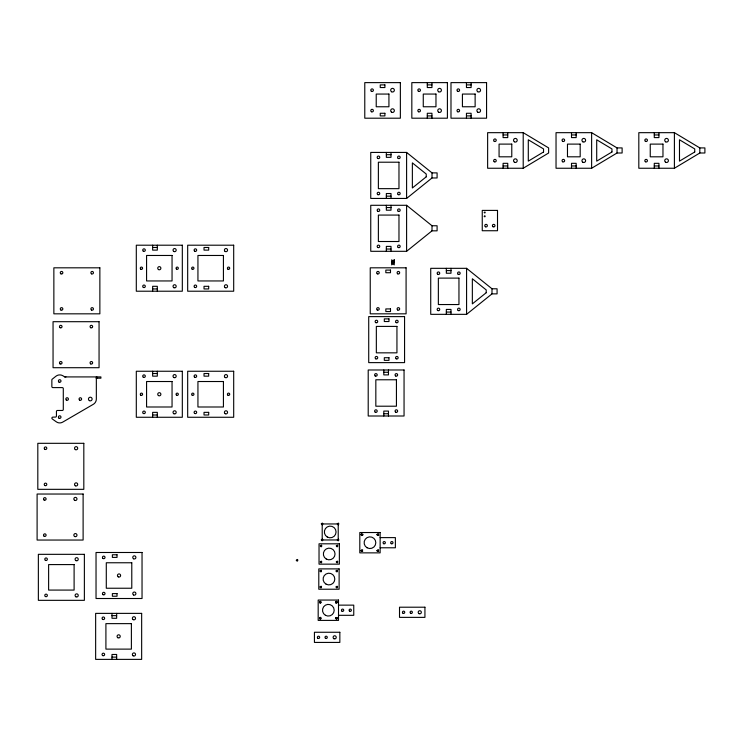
<?xml version="1.0" encoding="UTF-8"?>
<svg xmlns="http://www.w3.org/2000/svg" width="742" height="742" viewBox="0 0 742 742"><rect width="100%" height="100%" fill="white"/><g stroke="black" fill="none" stroke-linecap="round" stroke-linejoin="round"><path stroke-width="1.11" d="M337.239 602.281L336.831 601.474L337.239 602.216M337.239 618.309C336.441 620.906 337.165 616.073 337.239 618.234M406.597 198.439L432.011 177.969L437.094 177.969L437.094 172.886L432.011 172.886L406.597 152.425L370.75 152.425L370.75 198.439L406.597 198.439L406.597 152.425M406.597 251.306L432.011 230.836L437.094 230.836L437.094 225.754L432.011 225.754L406.597 205.293L370.75 205.293L370.75 251.306L406.597 251.306L406.597 205.293M466.579 314.339L491.992 293.869L497.075 293.869L497.075 288.786L491.992 288.786L466.579 268.326L430.731 268.326L430.731 314.339L466.579 314.339L466.579 268.326M523.212 168.249L548.626 153L548.626 147.918L523.212 132.67L487.633 132.67L487.633 168.249L523.212 168.249L523.212 132.67M591.624 168.249L617.038 153L622.121 153L622.121 147.918L617.038 147.918L591.624 132.67L556.036 132.67L556.036 168.249L591.624 168.249L591.624 132.67M674.404 168.249L699.817 153L704.9 153L704.9 147.918L699.817 147.918L674.404 132.67L638.816 132.67L638.816 168.249L674.404 168.249L674.404 132.67M427.29 84.885L431.946 84.903M466.449 84.903L471.105 84.903M427.29 115.91L431.946 115.91M466.449 115.91L471.105 115.91M503.095 134.951L507.751 134.951M571.498 134.951L576.163 134.951M654.277 134.951L658.942 134.951M386.341 154.698L391.006 154.698M503.095 165.958L507.751 165.958M571.498 165.958L576.163 165.958M654.277 165.958L658.942 165.958M386.341 196.166L391.006 196.166M386.341 207.565L391.006 207.565M152.648 247.476L157.313 247.476M386.341 249.034L391.006 249.034M446.332 270.598L450.988 270.598M152.648 288.944L157.313 288.944M446.332 312.067L450.988 312.067M383.8 372.261L388.465 372.261M152.648 373.523L157.313 373.523M64.443 376.917L100.903 376.917L100.912 378.188L96.154 378.188M383.8 413.73L388.465 413.73M152.648 414.991L157.313 414.991M380.136 537.616L395.384 537.616L395.384 547.782L380.136 547.782M338.51 605.138L353.758 605.138L353.758 615.313L338.51 615.313M111.986 615.647L116.652 615.647M111.986 657.115L116.652 657.115M699.817 147.918L699.817 153M658.942 132.67L658.942 137.595L654.277 137.595L654.277 132.67M658.942 168.249L658.942 163.323L654.277 163.323L654.277 168.249M617.038 147.918L617.038 153M576.163 132.67L576.163 137.595L571.498 137.595L571.498 132.67M576.163 168.249L576.163 163.323L571.498 163.323L571.498 168.249M507.751 132.67L507.751 137.595L503.095 137.595L503.095 132.67M507.751 168.249L507.751 163.323L503.095 163.323L503.095 168.249M491.992 288.786L491.992 293.869M471.105 82.622L471.105 87.547L466.449 87.547L466.449 82.622M471.105 118.201L471.105 113.276L466.449 113.276L466.449 118.201M450.988 268.326L450.988 273.232L446.332 273.232L446.332 268.326M450.988 314.339L450.988 309.423L446.332 309.423L446.332 314.339M432.011 172.886L432.011 177.969M432.011 225.754L432.011 230.836M431.946 82.622L431.946 87.547L427.29 87.547L427.29 82.622M431.946 118.201L431.946 113.276L427.29 113.276L427.29 118.201M391.006 152.425L391.006 157.332L386.341 157.332L386.341 152.425M391.006 198.439L391.006 193.532L386.341 193.532L386.341 198.439M391.006 205.293L391.006 210.199L386.341 210.199L386.341 205.293M391.006 251.306L391.006 246.39L386.341 246.39L386.341 251.306M388.465 369.989L388.465 374.895L383.8 374.895L383.8 369.989M388.465 416.002L388.465 411.087L383.8 411.087L383.8 416.002M157.313 245.203L157.313 250.119L152.648 250.119L152.648 245.203M157.313 291.216L157.313 286.31L152.648 286.31L152.648 291.216M157.313 371.25L157.313 376.157L152.648 376.157L152.648 371.25M157.313 417.264L157.313 412.357L152.648 412.357L152.648 417.264M116.652 613.374L116.652 618.281L111.986 618.281L111.986 613.374M116.652 659.378L116.652 654.472L111.986 654.472L111.986 659.378M96.85 376.917L96.85 378.188M96.339 376.917L96.339 399.038A6.103 6.103 0 0 1 93.306 404.316L62.68 422.142A5.843 5.843 0 0 1 56.355 421.855L52.292 418.97A1.02 1.02 0 0 1 52.877 417.125L55.418 417.087A1.02 1.02 0 0 0 56.438 416.067L56.438 411.495A1.02 1.02 0 0 1 57.449 410.474L62.282 410.474A1.02 1.02 0 0 0 63.293 409.463L63.293 388.623A1.02 1.02 0 0 0 62.282 387.602L52.877 387.602A1.02 1.02 0 0 1 51.857 386.582L51.857 379.969A1.02 1.02 0 0 1 52.246 379.171L55.938 376.222A6.103 6.103 0 0 1 62.847 375.749L63.868 376.352A4.062 4.062 0 0 0 65.936 376.917M296.318 560.256C297.802 563.373 298.757 557.511 296.327 560.191M320.303 545.908C321.889 549.034 322.64 543.023 320.303 545.908M321.323 523.889C323.02 527.005 323.475 521.005 321.323 523.889M320.303 561.926C322.028 565.033 322.39 559.041 320.303 561.926M320.062 570.988C321.75 574.104 322.26 568.084 320.062 570.988M321.323 539.907C322.993 543.033 323.512 536.985 321.323 539.907M319.45 602.152C320.006 604.6 322.853 600.723 320.145 603.088C317.604 600.788 323.67 601.094 319.45 602.142M320.062 587.005C321.666 590.103 322.371 584.186 320.071 586.941M319.45 618.169C320.099 620.507 322.872 616.843 320.015 619.06C317.882 616.685 323.558 617.177 319.45 618.151M336.321 545.908C337.842 549.043 338.686 543.088 336.321 545.908M337.332 523.889C338.909 527.015 339.641 521.088 337.332 523.889M336.321 561.926C338.083 565.014 338.417 558.995 336.321 561.926M336.07 570.988C337.601 574.122 338.463 568.159 336.07 570.988M337.332 539.907C338.881 543.033 339.688 537.078 337.332 539.907M335.467 602.152C335.542 603.886 338.556 602.439 335.922 603.005C334.41 601.502 338.167 600.482 335.467 602.142M336.07 587.005C337.508 590.122 338.584 584.26 336.08 586.941M335.467 618.169L336.516 619.106L335.467 618.105L336.757 617.446L335.467 618.151M361.076 534.63C362.05 537.607 363.534 532.283 362.652 535.251C358.924 535.965 364.229 531.838 361.085 534.565M361.076 550.638C362.077 552.382 364.174 550.462 361.215 551.195C360.427 548.83 365.129 550.1 361.085 550.545M377.084 534.63C377.919 536.633 380.423 533.832 377.409 535.381C375.953 533.016 381.119 533.73 377.084 534.63M377.084 550.638C378.114 552.336 380.173 550.49 377.233 551.195C376.491 548.885 381.073 549.961 377.084 550.638M484.285 212.481C485.194 214.29 485.602 210.811 484.285 212.481M484.285 216.293C485.194 218.102 485.602 214.624 484.285 216.293M394.225 259.811L391.683 262.353L394.225 264.894L394.225 259.811M394.225 262.353L391.683 264.894L391.683 259.811L394.225 262.353M426.242 176.819L412.367 187.986L412.367 162.878L426.242 174.045L426.242 176.819M486.223 292.719L472.348 303.886L472.348 278.769L486.223 289.946L486.223 292.719M543.543 151.98L528.295 161.135L528.295 139.784L543.543 148.929L543.543 151.98M611.955 151.98L596.707 161.135L596.707 139.784L611.955 148.929L611.955 151.98M694.735 151.98L679.486 161.135L679.486 139.784L694.735 148.929L694.735 151.98M400.365 82.622L364.776 82.622L364.776 118.201L400.365 118.201L400.365 82.622M447.407 82.622L411.829 82.622L411.829 118.201L447.407 118.201L447.407 82.622M486.567 82.622L450.988 82.622L450.988 118.201L486.567 118.201L486.567 82.622M384.903 84.903L380.247 84.903L380.247 87.547L384.903 87.547L384.903 84.903M388.929 94.058L376.222 94.058L376.222 106.765L388.929 106.765L388.929 94.058M435.971 94.058L423.265 94.058L423.265 106.765L435.971 106.765L435.971 94.058M475.13 94.058L462.424 94.058L462.424 106.765L475.13 106.765L475.13 94.058M384.903 113.276L380.247 113.276L380.247 115.91L384.903 115.91L384.903 113.276M511.776 144.106L499.069 144.106L499.069 156.812L511.776 156.812L511.776 144.106M580.188 144.106L567.472 144.106L567.472 156.812L580.188 156.812L580.188 144.106M662.968 144.106L650.252 144.106L650.252 156.812L662.968 156.812L662.968 144.106M398.973 162.21L378.374 162.21L378.374 188.654L398.973 188.654L398.973 162.21M497.511 210.403L482.254 210.403L482.254 230.734L497.511 230.734L497.511 210.403M398.973 215.078L378.374 215.078L378.374 241.512L398.973 241.512L398.973 215.078M182.319 245.203L136.305 245.203L136.305 291.216L182.319 291.216L182.319 245.203M233.693 245.203L187.68 245.203L187.68 291.216L233.693 291.216L233.693 245.203M208.688 247.476L204.022 247.476L204.022 250.119L208.688 250.119L208.688 247.476M172.051 255.471L146.573 255.471L146.573 280.949L172.051 280.949L172.051 255.471M223.425 255.471L197.938 255.471L197.938 280.949L223.425 280.949L223.425 255.471M99.864 267.816L53.86 267.816L53.86 313.829L99.864 313.829L99.864 267.816M406.087 267.816L370.239 267.816L370.239 313.829L406.087 313.829L406.087 267.816M390.496 270.088L385.84 270.088L385.84 272.722L390.496 272.722L390.496 270.088M458.955 278.111L438.355 278.111L438.355 304.545L458.955 304.545L458.955 278.111M208.688 286.31L204.022 286.31L204.022 288.944L208.688 288.944L208.688 286.31M390.496 308.913L385.84 308.913L385.84 311.557L390.496 311.557L390.496 308.913M404.566 316.611L368.718 316.611L368.718 362.625L404.566 362.625L404.566 316.611M388.975 318.884L384.31 318.884L384.31 321.527L388.975 321.527L388.975 318.884M99.057 321.694L53.053 321.694L53.053 367.707L99.057 367.707L99.057 321.694M396.942 326.406L376.342 326.406L376.342 352.84L396.942 352.84L396.942 326.406M388.975 357.718L384.31 357.718L384.31 360.352L388.975 360.352L388.975 357.718M404.056 369.989L368.208 369.989L368.208 416.002L404.056 416.002L404.056 369.989M182.319 371.25L136.305 371.25L136.305 417.264L182.319 417.264L182.319 371.25M233.693 371.25L187.68 371.25L187.68 417.264L233.693 417.264L233.693 371.25M208.688 373.523L204.022 373.523L204.022 376.157L208.688 376.157L208.688 373.523M396.432 379.774L375.832 379.774L375.832 406.208L396.432 406.208L396.432 379.774M172.051 381.518L146.573 381.518L146.573 406.996L172.051 406.996L172.051 381.518M223.425 381.518L197.938 381.518L197.938 406.996L223.425 406.996L223.425 381.518M208.688 412.357L204.022 412.357L204.022 414.991L208.688 414.991L208.688 412.357M83.818 443.317L37.814 443.317L37.814 489.33L83.818 489.33L83.818 443.317M83.113 494.033L37.1 494.033L37.1 540.046L83.113 540.046L83.113 494.033M338.222 523.954L322.204 523.954L322.204 539.963L338.222 539.963L338.222 523.954M380.136 532.533L359.805 532.533L359.805 552.864L380.136 552.864L380.136 532.533M339.363 543.812L319.032 543.812L319.032 564.152L339.363 564.152L339.363 543.812M142.037 552.493L96.033 552.493L96.033 598.506L142.037 598.506L142.037 552.493M84.375 554.33L38.361 554.33L38.361 600.334L84.375 600.334L84.375 554.33M117.032 554.766L112.376 554.766L112.376 557.4L117.032 557.4L117.032 554.766M131.779 562.761L106.291 562.761L106.291 588.239L131.779 588.239L131.779 562.761M74.107 564.588L48.62 564.588L48.62 590.076L74.107 590.076L74.107 564.588M339.122 568.891L318.791 568.891L318.791 589.222L339.122 589.222L339.122 568.891M117.032 593.6L112.376 593.6L112.376 596.234L117.032 596.234L117.032 593.6M338.51 600.055L318.179 600.055L318.179 620.395L338.51 620.395L338.51 600.055M424.934 607.206L399.511 607.206L399.511 617.372L424.934 617.372L424.934 607.206M141.657 613.374L95.644 613.374L95.644 659.378L141.657 659.378L141.657 613.374M131.39 623.632L105.911 623.632L105.911 649.12L131.39 649.12L131.39 623.632M339.845 632.258L314.432 632.258L314.432 642.424L339.845 642.424L339.845 632.258M665.648 141.824A1.827 1.827 0 0 0 668.394 140.238A1.827 1.827 0 0 0 665.648 138.652A1.827 1.827 0 0 0 665.648 141.824M665.509 162.173A1.827 1.827 0 0 0 668.384 160.838A1.827 1.827 0 0 0 665.787 159.011A1.827 1.827 0 0 0 665.509 162.173M645.382 141.295A1.298 1.298 0 0 0 647.414 140.359A1.298 1.298 0 0 0 645.577 139.06A1.298 1.298 0 0 0 645.382 141.295M645.382 161.737A1.298 1.298 0 0 0 647.414 160.791A1.298 1.298 0 0 0 645.577 159.502A1.298 1.298 0 0 0 645.382 161.737M582.869 141.824A1.827 1.827 0 0 0 585.614 140.238A1.827 1.827 0 0 0 582.869 138.652A1.827 1.827 0 0 0 582.869 141.824M582.869 162.257A1.827 1.827 0 0 0 585.614 160.671A1.827 1.827 0 0 0 582.869 159.094A1.827 1.827 0 0 0 582.869 162.257M562.696 141.36A1.298 1.298 0 0 0 564.643 140.238A1.298 1.298 0 0 0 562.696 139.116A1.298 1.298 0 0 0 562.696 141.36M562.696 161.793A1.298 1.298 0 0 0 564.643 160.671A1.298 1.298 0 0 0 562.696 159.549A1.298 1.298 0 0 0 562.696 161.793M514.345 141.759A1.827 1.827 0 0 0 517.202 140.368A1.827 1.827 0 0 0 514.577 138.596A1.827 1.827 0 0 0 514.345 141.759M514.456 162.257A1.827 1.827 0 0 0 517.202 160.671A1.827 1.827 0 0 0 514.456 159.094A1.827 1.827 0 0 0 514.456 162.257M494.293 141.36A1.298 1.298 0 0 0 496.231 140.238A1.298 1.298 0 0 0 494.293 139.116A1.298 1.298 0 0 0 494.293 141.36M494.209 161.747A1.298 1.298 0 0 0 496.231 160.764A1.298 1.298 0 0 0 494.367 159.511A1.298 1.298 0 0 0 494.209 161.747M477.7 91.711A1.827 1.827 0 0 0 480.547 90.32A1.827 1.827 0 0 0 477.922 88.548A1.827 1.827 0 0 0 477.7 91.711M477.811 112.209A1.827 1.827 0 0 0 480.556 110.623A1.827 1.827 0 0 0 477.811 109.037A1.827 1.827 0 0 0 477.811 112.209M457.564 91.266A1.298 1.298 0 0 0 459.586 90.283A1.298 1.298 0 0 0 457.721 89.021A1.298 1.298 0 0 0 457.564 91.266M457.647 111.745A1.298 1.298 0 0 0 459.586 110.623A1.298 1.298 0 0 0 457.647 109.501A1.298 1.298 0 0 0 457.647 111.745M438.652 91.776A1.827 1.827 0 0 0 441.397 90.19A1.827 1.827 0 0 0 438.652 88.604A1.827 1.827 0 0 0 438.652 91.776M438.652 112.209A1.827 1.827 0 0 0 441.397 110.623A1.827 1.827 0 0 0 438.652 109.037A1.827 1.827 0 0 0 438.652 112.209M418.405 91.266A1.298 1.298 0 0 0 420.426 90.283A1.298 1.298 0 0 0 418.562 89.021A1.298 1.298 0 0 0 418.405 91.266M418.488 111.745A1.298 1.298 0 0 0 420.426 110.623A1.298 1.298 0 0 0 418.488 109.501A1.298 1.298 0 0 0 418.488 111.745M391.609 91.776A1.827 1.827 0 0 0 394.354 90.19A1.827 1.827 0 0 0 391.609 88.604A1.827 1.827 0 0 0 391.609 91.776M391.498 112.144A1.827 1.827 0 0 0 394.345 110.753A1.827 1.827 0 0 0 391.72 108.981A1.827 1.827 0 0 0 391.498 112.144M371.362 91.266A1.298 1.298 0 0 0 373.384 90.283A1.298 1.298 0 0 0 371.519 89.021A1.298 1.298 0 0 0 371.362 91.266M371.436 111.745A1.298 1.298 0 0 0 373.384 110.623A1.298 1.298 0 0 0 371.436 109.501A1.298 1.298 0 0 0 371.436 111.745M485.398 226.755A1.289 1.289 0 0 0 487.355 225.689A1.289 1.289 0 0 0 485.453 224.52A1.289 1.289 0 0 0 485.398 226.755M493.022 226.755A1.289 1.289 0 0 0 494.979 225.689A1.289 1.289 0 0 0 493.078 224.52A1.289 1.289 0 0 0 493.022 226.755M437.771 310.527A1.289 1.289 0 0 0 439.728 309.46A1.289 1.289 0 0 0 437.826 308.292A1.289 1.289 0 0 0 437.771 310.527M437.771 274.336A1.289 1.289 0 0 0 439.728 273.269A1.289 1.289 0 0 0 437.826 272.101A1.289 1.289 0 0 0 437.771 274.336M458.204 310.527A1.289 1.289 0 0 0 460.161 309.46A1.289 1.289 0 0 0 458.259 308.292A1.289 1.289 0 0 0 458.204 310.527M458.204 274.336A1.289 1.289 0 0 0 460.161 273.269A1.289 1.289 0 0 0 458.259 272.101A1.289 1.289 0 0 0 458.204 274.336M377.789 194.627A1.289 1.289 0 0 0 379.746 193.56A1.289 1.289 0 0 0 377.845 192.401A1.289 1.289 0 0 0 377.789 194.627M377.789 158.436A1.289 1.289 0 0 0 379.746 157.369A1.289 1.289 0 0 0 377.845 156.2A1.289 1.289 0 0 0 377.789 158.436M398.222 194.627A1.289 1.289 0 0 0 400.179 193.56A1.289 1.289 0 0 0 398.278 192.401A1.289 1.289 0 0 0 398.222 194.627M398.222 158.436A1.289 1.289 0 0 0 400.179 157.369A1.289 1.289 0 0 0 398.278 156.2A1.289 1.289 0 0 0 398.222 158.436M377.789 247.494A1.289 1.289 0 0 0 379.746 246.427A1.289 1.289 0 0 0 377.845 245.259A1.289 1.289 0 0 0 377.789 247.494M377.789 211.303A1.289 1.289 0 0 0 379.746 210.236A1.289 1.289 0 0 0 377.845 209.068A1.289 1.289 0 0 0 377.789 211.303M398.222 247.494A1.289 1.289 0 0 0 400.179 246.427A1.289 1.289 0 0 0 398.278 245.259A1.289 1.289 0 0 0 398.222 247.494M398.222 211.303A1.289 1.289 0 0 0 400.179 210.236A1.289 1.289 0 0 0 398.278 209.068A1.289 1.289 0 0 0 398.222 211.303M375.248 412.19A1.289 1.289 0 0 0 377.205 411.124A1.289 1.289 0 0 0 375.304 409.955A1.289 1.289 0 0 0 375.248 412.19M375.248 375.999A1.289 1.289 0 0 0 377.205 374.933A1.289 1.289 0 0 0 375.304 373.764A1.289 1.289 0 0 0 375.248 375.999M395.681 412.19A1.289 1.289 0 0 0 397.638 411.124A1.289 1.289 0 0 0 395.736 409.955A1.289 1.289 0 0 0 395.681 412.19M395.681 375.999A1.289 1.289 0 0 0 397.638 374.933A1.289 1.289 0 0 0 395.736 373.764A1.289 1.289 0 0 0 395.681 375.999M375.749 358.813A1.289 1.289 0 0 0 377.715 357.746A1.289 1.289 0 0 0 375.804 356.587A1.289 1.289 0 0 0 375.749 358.813M375.749 322.622A1.289 1.289 0 0 0 377.715 321.555A1.289 1.289 0 0 0 375.804 320.396A1.289 1.289 0 0 0 375.749 322.622M396.191 358.813A1.289 1.289 0 0 0 398.148 357.746A1.289 1.289 0 0 0 396.247 356.587A1.289 1.289 0 0 0 396.191 358.813M396.191 322.622A1.289 1.289 0 0 0 398.148 321.555A1.289 1.289 0 0 0 396.247 320.396A1.289 1.289 0 0 0 396.191 322.622M377.279 310.017A1.289 1.289 0 0 0 379.236 308.95A1.289 1.289 0 0 0 377.335 307.791A1.289 1.289 0 0 0 377.279 310.017M377.279 273.826A1.289 1.289 0 0 0 379.236 272.759A1.289 1.289 0 0 0 377.335 271.591A1.289 1.289 0 0 0 377.279 273.826M397.712 310.017A1.289 1.289 0 0 0 399.669 308.95A1.289 1.289 0 0 0 397.768 307.791A1.289 1.289 0 0 0 397.712 310.017M397.712 273.826A1.289 1.289 0 0 0 399.669 272.759A1.289 1.289 0 0 0 397.768 271.591A1.289 1.289 0 0 0 397.712 273.826M194.673 377.242A1.289 1.289 0 0 0 196.667 376.231A1.289 1.289 0 0 0 194.803 375.007A1.289 1.289 0 0 0 194.673 377.242M194.673 413.433A1.289 1.289 0 0 0 196.667 412.422A1.289 1.289 0 0 0 194.803 411.207A1.289 1.289 0 0 0 194.673 413.433M225.197 377.53A1.577 1.577 0 0 0 227.562 376.157A1.577 1.577 0 0 0 225.197 374.793A1.577 1.577 0 0 0 225.197 377.53M225.197 413.721A1.577 1.577 0 0 0 227.562 412.357A1.577 1.577 0 0 0 225.197 410.985A1.577 1.577 0 0 0 225.197 413.721M192.234 395.245A1.141 1.141 0 0 0 193.95 394.252A1.141 1.141 0 0 0 192.234 393.269A1.141 1.141 0 0 0 192.234 395.245M227.989 395.245A1.141 1.141 0 0 0 229.705 394.252A1.141 1.141 0 0 0 227.989 393.269A1.141 1.141 0 0 0 227.989 395.245M143.336 377.261A1.289 1.289 0 0 0 145.302 376.194A1.289 1.289 0 0 0 143.391 375.025A1.289 1.289 0 0 0 143.336 377.261M143.336 413.452A1.289 1.289 0 0 0 145.302 412.385A1.289 1.289 0 0 0 143.391 411.226A1.289 1.289 0 0 0 143.336 413.452M173.823 377.53A1.577 1.577 0 0 0 176.188 376.157A1.577 1.577 0 0 0 173.823 374.793A1.577 1.577 0 0 0 173.823 377.53M173.823 413.721A1.577 1.577 0 0 0 176.188 412.357A1.577 1.577 0 0 0 173.823 410.985A1.577 1.577 0 0 0 173.823 413.721M140.869 395.245A1.141 1.141 0 0 0 142.585 394.252A1.141 1.141 0 0 0 140.869 393.269A1.141 1.141 0 0 0 140.869 395.245M176.615 395.245A1.141 1.141 0 0 0 178.33 394.252A1.141 1.141 0 0 0 176.615 393.269A1.141 1.141 0 0 0 176.615 395.245M143.336 251.213A1.289 1.289 0 0 0 145.302 250.147A1.289 1.289 0 0 0 143.391 248.987A1.289 1.289 0 0 0 143.336 251.213M143.336 287.404A1.289 1.289 0 0 0 145.302 286.338A1.289 1.289 0 0 0 143.391 285.178A1.289 1.289 0 0 0 143.336 287.404M173.702 251.399A1.577 1.577 0 0 0 176.179 250.258A1.577 1.577 0 0 0 173.953 248.681A1.577 1.577 0 0 0 173.702 251.399M173.823 287.673A1.577 1.577 0 0 0 176.188 286.31A1.577 1.577 0 0 0 173.823 284.947A1.577 1.577 0 0 0 173.823 287.673M194.673 251.195A1.289 1.289 0 0 0 196.667 250.184A1.289 1.289 0 0 0 194.803 248.969A1.289 1.289 0 0 0 194.673 251.195M194.673 287.386A1.289 1.289 0 0 0 196.667 286.375A1.289 1.289 0 0 0 194.803 285.16A1.289 1.289 0 0 0 194.673 287.386M225.076 251.399A1.577 1.577 0 0 0 227.553 250.258A1.577 1.577 0 0 0 225.318 248.681A1.577 1.577 0 0 0 225.076 251.399M225.197 287.673A1.577 1.577 0 0 0 227.562 286.31A1.577 1.577 0 0 0 225.197 284.947A1.577 1.577 0 0 0 225.197 287.673M158.519 269.578A1.577 1.577 0 0 0 160.884 268.214A1.577 1.577 0 0 0 158.519 266.842A1.577 1.577 0 0 0 158.519 269.578M140.794 269.161A1.141 1.141 0 0 0 142.575 268.289A1.141 1.141 0 0 0 140.934 267.185A1.141 1.141 0 0 0 140.794 269.161M176.54 269.161A1.141 1.141 0 0 0 178.321 268.289A1.141 1.141 0 0 0 176.689 267.185A1.141 1.141 0 0 0 176.54 269.161M192.169 269.161A1.141 1.141 0 0 0 193.95 268.289A1.141 1.141 0 0 0 192.308 267.185A1.141 1.141 0 0 0 192.169 269.161M227.915 269.161A1.141 1.141 0 0 0 229.695 268.289A1.141 1.141 0 0 0 228.054 267.185A1.141 1.141 0 0 0 227.915 269.161M349.649 611.213A1.141 1.141 0 0 0 351.365 610.23A1.141 1.141 0 0 0 349.649 609.238A1.141 1.141 0 0 0 349.649 611.213M418.97 613.653A1.577 1.577 0 0 0 421.335 612.289A1.577 1.577 0 0 0 418.97 610.926A1.577 1.577 0 0 0 418.97 613.653M410.651 613.282A1.141 1.141 0 0 0 412.367 612.289A1.141 1.141 0 0 0 410.651 611.297A1.141 1.141 0 0 0 410.651 613.282M403.027 613.282A1.141 1.141 0 0 0 404.742 612.289A1.141 1.141 0 0 0 403.027 611.297A1.141 1.141 0 0 0 403.027 613.282M317.938 638.333A1.141 1.141 0 0 0 319.654 637.341A1.141 1.141 0 0 0 317.938 636.348A1.141 1.141 0 0 0 317.938 638.333M325.562 638.333A1.141 1.141 0 0 0 327.278 637.341A1.141 1.141 0 0 0 325.562 636.348A1.141 1.141 0 0 0 325.562 638.333M333.891 638.704A1.577 1.577 0 0 0 336.247 637.341A1.577 1.577 0 0 0 333.891 635.977A1.577 1.577 0 0 0 333.891 638.704M383.642 543.691A1.141 1.141 0 0 0 385.358 542.699A1.141 1.141 0 0 0 383.642 541.706A1.141 1.141 0 0 0 383.642 543.691M391.266 543.691A1.141 1.141 0 0 0 392.982 542.699A1.141 1.141 0 0 0 391.266 541.706A1.141 1.141 0 0 0 391.266 543.691M367.049 547.763A5.843 5.843 0 0 0 375.814 542.699A5.843 5.843 0 0 0 367.049 537.635A5.843 5.843 0 0 0 367.049 547.763M325.423 615.285A5.843 5.843 0 0 0 334.188 610.23A5.843 5.843 0 0 0 325.423 605.166A5.843 5.843 0 0 0 325.423 615.285M342.016 611.213A1.141 1.141 0 0 0 343.732 610.23A1.141 1.141 0 0 0 342.016 609.238A1.141 1.141 0 0 0 342.016 611.213M326.035 584.121A5.843 5.843 0 0 0 334.8 579.057A5.843 5.843 0 0 0 326.035 573.993A5.843 5.843 0 0 0 326.035 584.121M326.276 559.041A5.843 5.843 0 0 0 335.041 553.986A5.843 5.843 0 0 0 326.276 548.922A5.843 5.843 0 0 0 326.276 559.041M327.287 537.023A5.843 5.843 0 0 0 336.061 531.958A5.843 5.843 0 0 0 327.287 526.894A5.843 5.843 0 0 0 327.287 537.023M89.374 400.624A1.827 1.827 0 0 0 92.119 399.038A1.827 1.827 0 0 0 89.374 397.452A1.827 1.827 0 0 0 89.374 400.624M58.961 418.154A1.298 1.298 0 0 0 60.983 417.18A1.298 1.298 0 0 0 59.128 415.919A1.298 1.298 0 0 0 58.961 418.154M58.961 382.065A1.298 1.298 0 0 0 60.983 381.091A1.298 1.298 0 0 0 59.128 379.83A1.298 1.298 0 0 0 58.961 382.065M79.682 400.161A1.298 1.298 0 0 0 81.62 399.038A1.298 1.298 0 0 0 79.682 397.916A1.298 1.298 0 0 0 79.682 400.161M66.381 400.114A1.298 1.298 0 0 0 68.403 399.131A1.298 1.298 0 0 0 66.548 397.87A1.298 1.298 0 0 0 66.381 400.114M90.682 327.704A1.289 1.289 0 0 0 92.639 326.638A1.289 1.289 0 0 0 90.737 325.478A1.289 1.289 0 0 0 90.682 327.704M90.682 363.895A1.289 1.289 0 0 0 92.639 362.829A1.289 1.289 0 0 0 90.737 361.669A1.289 1.289 0 0 0 90.682 363.895M60.083 363.895A1.289 1.289 0 0 0 62.04 362.829A1.289 1.289 0 0 0 60.139 361.669A1.289 1.289 0 0 0 60.083 363.895M60.083 327.704A1.289 1.289 0 0 0 62.04 326.638A1.289 1.289 0 0 0 60.139 325.478A1.289 1.289 0 0 0 60.083 327.704M91.489 273.826A1.289 1.289 0 0 0 93.446 272.759A1.289 1.289 0 0 0 91.544 271.591A1.289 1.289 0 0 0 91.489 273.826M91.489 310.017A1.289 1.289 0 0 0 93.446 308.95A1.289 1.289 0 0 0 91.544 307.791A1.289 1.289 0 0 0 91.489 310.017M60.89 310.017A1.289 1.289 0 0 0 62.847 308.95A1.289 1.289 0 0 0 60.946 307.791A1.289 1.289 0 0 0 60.89 310.017M60.89 273.826A1.289 1.289 0 0 0 62.847 272.759A1.289 1.289 0 0 0 60.946 271.591A1.289 1.289 0 0 0 60.89 273.826M75.332 485.787A1.577 1.577 0 0 0 77.697 484.424A1.577 1.577 0 0 0 75.332 483.061A1.577 1.577 0 0 0 75.332 485.787M75.332 449.596A1.577 1.577 0 0 0 77.697 448.233A1.577 1.577 0 0 0 75.332 446.86A1.577 1.577 0 0 0 75.332 449.596M44.845 485.518A1.289 1.289 0 0 0 46.802 484.452A1.289 1.289 0 0 0 44.9 483.292A1.289 1.289 0 0 0 44.845 485.518M44.845 449.327A1.289 1.289 0 0 0 46.802 448.261A1.289 1.289 0 0 0 44.9 447.101A1.289 1.289 0 0 0 44.845 449.327M74.617 536.494A1.577 1.577 0 0 0 76.983 535.13A1.577 1.577 0 0 0 74.617 533.767A1.577 1.577 0 0 0 74.617 536.494M74.617 500.303A1.577 1.577 0 0 0 76.983 498.939A1.577 1.577 0 0 0 74.617 497.576A1.577 1.577 0 0 0 74.617 500.303M44.13 536.234A1.289 1.289 0 0 0 46.097 535.168A1.289 1.289 0 0 0 44.186 533.999A1.289 1.289 0 0 0 44.13 536.234M44.13 500.043A1.289 1.289 0 0 0 46.097 498.976A1.289 1.289 0 0 0 44.186 497.808A1.289 1.289 0 0 0 44.13 500.043M158.426 395.56A1.577 1.577 0 0 0 160.884 394.373A1.577 1.577 0 0 0 158.621 392.843A1.577 1.577 0 0 0 158.426 395.56M45.392 560.331A1.289 1.289 0 0 0 47.358 559.264A1.289 1.289 0 0 0 45.447 558.105A1.289 1.289 0 0 0 45.392 560.331M45.392 596.522A1.289 1.289 0 0 0 47.358 595.455A1.289 1.289 0 0 0 45.447 594.296A1.289 1.289 0 0 0 45.392 596.522M75.879 560.6A1.577 1.577 0 0 0 78.244 559.236A1.577 1.577 0 0 0 75.879 557.873A1.577 1.577 0 0 0 75.879 560.6M75.879 596.791A1.577 1.577 0 0 0 78.244 595.427A1.577 1.577 0 0 0 75.879 594.064A1.577 1.577 0 0 0 75.879 596.791M103.027 558.485A1.289 1.289 0 0 0 105.021 557.474A1.289 1.289 0 0 0 103.157 556.25A1.289 1.289 0 0 0 103.027 558.485M103.027 594.676A1.289 1.289 0 0 0 105.021 593.665A1.289 1.289 0 0 0 103.157 592.45A1.289 1.289 0 0 0 103.027 594.676M133.551 558.772A1.577 1.577 0 0 0 135.907 557.4A1.577 1.577 0 0 0 133.551 556.036A1.577 1.577 0 0 0 133.551 558.772M133.551 594.963A1.577 1.577 0 0 0 135.907 593.6A1.577 1.577 0 0 0 133.551 592.227A1.577 1.577 0 0 0 133.551 594.963M118.247 576.868A1.577 1.577 0 0 0 120.612 575.504A1.577 1.577 0 0 0 118.247 574.132A1.577 1.577 0 0 0 118.247 576.868M102.674 619.375A1.289 1.289 0 0 0 104.641 618.309A1.289 1.289 0 0 0 102.73 617.149A1.289 1.289 0 0 0 102.674 619.375M102.674 655.576A1.289 1.289 0 0 0 104.641 654.509A1.289 1.289 0 0 0 102.73 653.34A1.289 1.289 0 0 0 102.674 655.576M133.161 619.644A1.577 1.577 0 0 0 135.526 618.281A1.577 1.577 0 0 0 133.161 616.917A1.577 1.577 0 0 0 133.161 619.644M133.068 655.78A1.577 1.577 0 0 0 135.526 654.583A1.577 1.577 0 0 0 133.263 653.053A1.577 1.577 0 0 0 133.068 655.78M117.765 637.684A1.577 1.577 0 0 0 120.223 636.488A1.577 1.577 0 0 0 117.959 634.957A1.577 1.577 0 0 0 117.765 637.684"/></g></svg>
